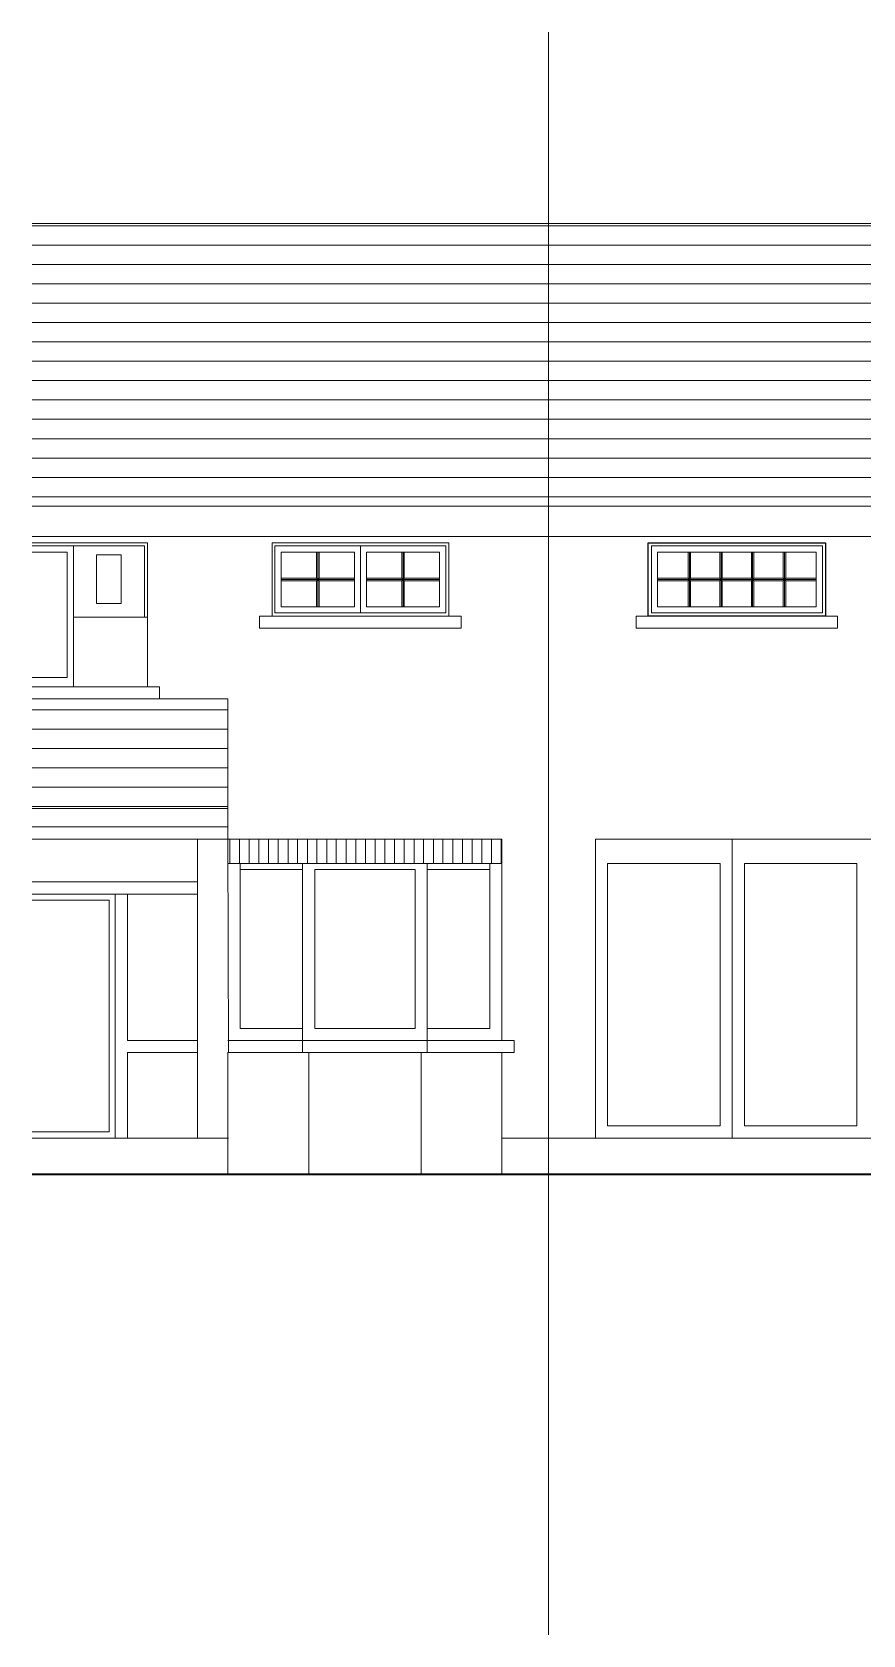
# Model space of a CAD drawing. Header units: millimetres. Extents: x -176873 to 104254, y -63587 to 101719.
# Drawn here: x 10550 to 17358, y -4073 to 9067 of the extents above; entities that cross this region are included whole.
import ezdxf

# ---------------------------------------------------------------- set-up
doc = ezdxf.new("R2010")
doc.units = ezdxf.units.MM
doc.layers.add('a-VP', color=4, linetype='Continuous', lineweight=15, plot=False)
for name, color, linetype in [('PDF4_25205$165$Griffith$Avenue$Survey$a-Doors', 7, 'Continuous'), ('PDF4_25205$165$Griffith$Avenue$Survey$a-Elevation$2', 7, 'Continuous'), ('PDF4_25205$165$Griffith$Avenue$Survey$a-Elevation$4', 7, 'Continuous'), ('PDF4_25205$165$Griffith$Avenue$Survey$a-Elevation$5', 7, 'Continuous'), ('PDF4_25205$165$Griffith$Avenue$Survey$a-Hatch', 7, 'Continuous'), ('PDF4_25205$165$Griffith$Avenue$Survey$a-Walls', 7, 'Continuous'), ('PDF4_25205$165$Griffith$Avenue$Survey$a-Windows', 7, 'Continuous'), ('PDF4_a-Dimension 100', 7, 'Continuous')]:
    doc.layers.add(name, color=color, linetype=linetype)

msp = doc.modelspace()

# ---------------------------------------------------------------- linework, layer by layer
at = {"layer": 'a-VP'}
msp.add_lwpolyline([(14782.6, 9067), (14782.6, -4073.2)], close=True, dxfattribs=at)
at = {"layer": 'PDF4_25205$165$Griffith$Avenue$Survey$a-Doors', "lineweight": 9}
msp.add_lwpolyline([(16287.4, 2450.9), (16287.4, 0)], dxfattribs=at)
for points in [[(16187.9, 99.5), (15265.2, 99.5), (15265.2, 2249.8), (16187.9, 2249.8)], [(16386.9, 99.5), (16386.9, 2249.8), (17309.7, 2249.8), (17309.7, 99.5)]]:
    msp.add_lwpolyline(points, close=True, dxfattribs=at)
at = {"layer": 'PDF4_25205$165$Griffith$Avenue$Survey$a-Elevation$2', "lineweight": 9}
for points in [[(14782.6, 7496.6), (10549.6, 7496.6)], [(12515.9, 4880.6), (12515.9, 4279.5), (13965.6, 4279.5), (13965.6, 4880.6)], [(11279.8, 4781.1), (11279.8, 4381.1), (11078.8, 4381.1), (11078.8, 4781.1)], [(12539.1, 4855.2), (12539.1, 4304.9), (13940.2, 4304.9), (13940.2, 4855.2)], [(13191, 4355.7), (13191, 4804.4), (12589.9, 4804.4), (12589.9, 4355.7)], [(13290.5, 4355.7), (13290.5, 4804.4), (13889.5, 4804.4), (13889.5, 4355.7)], [(13965.6, 4279.5), (14065.1, 4279.5), (14065.1, 4180.1), (12414.3, 4180.1), (12414.3, 4279.5), (12515.9, 4279.5)], [(13688.4, 2201.1), (12867.2, 2201.1), (12867.2, 899.5), (13688.4, 899.5)], [(11231.1, 0), (11231.1, 1506.9)], [(12158.2, 0), (10549.6, 0)]]:
    msp.add_lwpolyline(points, close=True, dxfattribs=at)
for points in [[(10549.6, 7479.6), (14782.6, 7479.6)], [(10549.6, 7320.9), (14782.6, 7320.9)], [(10549.6, 7162.2), (14782.6, 7162.2)], [(10549.6, 7003.4), (14782.6, 7003.4)], [(10549.6, 6844.7), (14782.6, 6844.7)], [(10549.6, 6686), (14782.6, 6686)], [(10549.6, 6527.2), (14782.6, 6527.2)], [(10549.6, 6368.5), (14782.6, 6368.5)], [(10549.6, 6209.8), (14782.6, 6209.8)], [(10549.6, 6051), (14782.6, 6051)], [(10549.6, 5892.3), (14782.6, 5892.3)], [(10549.6, 5733.5), (14782.6, 5733.5)], [(10549.6, 5574.8), (14782.6, 5574.8)], [(10549.6, 5416.1), (14782.6, 5416.1)], [(10549.6, 5257.3), (14782.6, 5257.3)], [(10549.6, 5181.1), (14782.6, 5181.1)], [(10549.6, 4931.4), (14782.6, 4931.4)], [(10549.6, 4880.6), (11495.7, 4880.6), (11495.7, 4271.1), (10888.3, 4271.1)], [(10549.6, 4855.2), (11470.3, 4855.2), (11470.3, 4271.1)], [(10549.6, 3775.8), (10837.5, 3775.8), (10837.5, 4804.4), (10549.6, 4804.4)], [(10888.3, 4855.2), (10888.3, 3775.8), (10888.3, 3699.6)], [(12879.9, 4804.4), (12879.9, 4590.6)], [(12890.5, 4804.4), (12890.5, 4355.7)], [(12901.1, 4804.4), (12901.1, 4590.6), (13191, 4590.6)], [(13239.7, 4855.2), (13239.7, 4304.9)], [(13580.4, 4804.4), (13580.4, 4590.6)], [(13591, 4804.4), (13591, 4355.7)], [(13599.5, 4804.4), (13599.5, 4590.6), (13889.5, 4590.6)], [(12901.1, 4569.5), (12879.9, 4590.6), (12589.9, 4590.6)], [(13191, 4580.1), (12589.9, 4580.1)], [(12589.9, 4569.5), (12879.9, 4569.5), (12879.9, 4355.7)], [(12879.9, 4569.5), (12901.1, 4590.6)], [(13191, 4569.5), (12901.1, 4569.5), (12901.1, 4355.7)], [(13599.5, 4569.5), (13580.4, 4590.6), (13290.5, 4590.6)], [(13889.5, 4580.1), (13290.5, 4580.1)], [(13290.5, 4569.5), (13580.4, 4569.5), (13580.4, 4355.7)], [(13580.4, 4569.5), (13599.5, 4590.6)], [(13889.5, 4569.5), (13599.5, 4569.5), (13599.5, 4355.7)], [(11495.7, 4271.1), (11495.7, 3699.6)], [(12515.9, 4279.5), (12414.3, 4279.5)], [(10549.6, 3600.1), (11595.2, 3600.1), (11595.2, 3699.6), (10549.6, 3699.6)], [(12153.9, -298.4), (12153.9, 700.6), (12158.2, 700.6), (12153.9, 2450.9), (12153.9, 3600.1), (11595.2, 3600.1)], [(10549.6, 3511.2), (12153.9, 3511.2)], [(10549.6, 3352.5), (12153.9, 3352.5)], [(10549.6, 3193.8), (12153.9, 3193.8)], [(10549.6, 3035), (12153.9, 3035)], [(10549.6, 2876.3), (12153.9, 2876.3)], [(10549.6, 2717.6), (12153.9, 2717.6)], [(12153.9, 2700.6), (10549.6, 2700.6)], [(12153.9, 2550.4), (10549.6, 2550.4)], [(12153.9, 800), (14399.5, 800), (14399.5, 2450.9), (12153.9, 2450.9), (11591, 2450.9), (10549.6, 2450.9)], [(11904.2, 0), (11904.2, 2450.9)], [(12156.1, 2249.8), (14399.5, 2249.8)], [(12765.6, 899.5), (12255.5, 899.5), (12255.5, 2249.8)], [(12765.6, 700.6), (12765.6, 800), (12765.6, 2249.8)], [(13787.9, 899.5), (14300, 899.5), (14300, 2249.8)], [(13787.9, 700.6), (13787.9, 800), (13787.9, 2249.8)], [(12255.5, 2201.1), (12765.6, 2201.1)], [(13787.9, 2201.1), (14300, 2201.1)], [(10549.6, 2099.5), (11904.2, 2099.5)], [(10549.6, 2000.1), (11904.2, 2000.1)], [(11231.1, 1498.5), (11231.1, 2000.1)], [(11904.2, 800), (11332.7, 800), (11332.7, 2000.1)], [(10549.6, 50.8), (11182.5, 50.8), (11182.5, 1949.3), (10549.6, 1949.3)], [(14399.5, 700.6), (14501.1, 700.6), (14501.1, 800), (14399.5, 800)], [(11332.7, 0), (11332.7, 700.6), (11904.2, 700.6)], [(14399.5, -298.4), (14399.5, 700.6), (12153.9, 700.6)], [(12816.4, 700.6), (12816.4, -298.4)], [(13739.2, 700.6), (13739.2, -298.4)], [(14399.5, 0), (14782.6, 0)]]:
    msp.add_lwpolyline(points, dxfattribs=at)
at = {"layer": 'PDF4_25205$165$Griffith$Avenue$Survey$a-Elevation$4', "lineweight": 20}
for points in [[(24012.6, 7496.6), (14782.6, 7496.6)], [(14782.6, 5181.1), (21398.7, 5181.1), (22916.2, 5181.1), (24594.6, 5181.1), (24594.6, 4931.4), (14782.6, 4931.4)], [(15165.7, 0), (15165.7, 2450.9), (17411.3, 2450.9), (17976.4, 2450.9), (24342.8, 2450.9), (24342.8, 3600.1)], [(17407, 0), (20033.6, 0), (17407, 0), (15165.7, 0), (14782.6, 0)]]:
    msp.add_lwpolyline(points, dxfattribs=at)
msp.add_lwpolyline([(15599.6, 4279.5), (15500.1, 4279.5), (15500.1, 4180.1), (17150.9, 4180.1), (17150.9, 4279.5), (17051.5, 4279.5)], close=True, dxfattribs=at)
at = {"layer": 'PDF4_25205$165$Griffith$Avenue$Survey$a-Elevation$5', "lineweight": 25}
msp.add_lwpolyline([(17051.5, 4880.6), (17051.5, 4279.5), (15599.6, 4279.5), (15599.6, 4880.6)], close=True, dxfattribs=at)
at = {"layer": 'PDF4_25205$165$Griffith$Avenue$Survey$a-Hatch', "lineweight": 5}
for points in [[(14782.6, 7479.6), (24012.6, 7479.6), (24112.1, 7479.6), (24512.1, 7479.6)], [(14782.6, 7320.9), (24012.6, 7320.9), (24112.1, 7320.9), (24512.1, 7320.9)], [(14782.6, 7162.2), (24012.6, 7162.2), (24112.1, 7162.2), (24512.1, 7162.2)], [(14782.6, 7003.4), (24012.6, 7003.4), (24112.1, 7003.4), (24512.1, 7003.4)], [(14782.6, 6844.7), (24012.6, 6844.7), (24112.1, 6844.7), (24512.1, 6844.7)], [(14782.6, 6686), (24012.6, 6686), (24112.1, 6686), (24512.1, 6686)], [(14782.6, 6527.2), (22092.9, 6527.2), (22152.2, 6527.2), (22224.2, 6527.2), (22283.4, 6527.2), (24012.6, 6527.2), (24112.1, 6527.2), (24512.1, 6527.2)], [(14782.6, 6368.5), (21819.9, 6368.5), (22048.5, 6368.5), (22327.9, 6368.5), (22556.4, 6368.5), (24012.6, 6368.5), (24112.1, 6368.5), (24512.1, 6368.5)], [(14782.6, 6209.8), (21549, 6209.8), (21946.9, 6209.8), (22429.5, 6209.8), (22829.5, 6209.8), (24012.6, 6209.8), (24112.1, 6209.8), (24512.1, 6209.8)], [(14782.6, 6051), (21276, 6051), (21843.2, 6051), (22533.2, 6051), (23100.4, 6051), (24012.6, 6051), (24112.1, 6051), (24512.1, 6051)], [(14782.6, 5892.3), (21002.9, 5892.3), (21741.6, 5892.3), (22636.9, 5892.3), (23373.4, 5892.3), (24012.6, 5892.3), (24112.1, 5892.3), (24512.1, 5892.3)], [(14782.6, 5733.5), (20732, 5733.5), (21637.9, 5733.5), (22738.5, 5733.5), (23646.4, 5733.5), (24012.6, 5733.5), (24112.1, 5733.5), (24512.1, 5733.5)], [(14782.6, 5574.8), (20459, 5574.8), (21534.2, 5574.8), (22842.2, 5574.8), (23917.3, 5574.8), (24012.6, 5574.8), (24112.1, 5574.8), (24512.1, 5574.8)], [(14782.6, 5416.1), (20186, 5416.1), (21432.6, 5416.1), (22945.9, 5416.1), (24112.1, 5416.1), (24190.4, 5416.1)], [(14782.6, 5257.3), (19915.1, 5257.3), (21328.9, 5257.3), (23047.5, 5257.3), (24112.1, 5257.3), (24463.4, 5257.3)], [(12170.9, 2450.9), (12170.9, 2249.8)], [(12249.2, 2450.9), (12249.2, 2249.8)], [(12329.6, 2450.9), (12329.6, 2249.8)], [(12407.9, 2450.9), (12407.9, 2249.8)], [(12488.3, 2450.9), (12488.3, 2249.8)], [(12566.6, 2450.9), (12566.6, 2249.8)], [(12647.1, 2450.9), (12647.1, 2249.8)], [(12725.4, 2450.9), (12725.4, 2249.8)], [(12805.8, 2450.9), (12805.8, 2249.8)], [(12884.1, 2450.9), (12884.1, 2249.8)], [(12964.5, 2450.9), (12964.5, 2249.8)], [(13042.9, 2450.9), (13042.9, 2249.8)], [(13123.3, 2450.9), (13123.3, 2249.8)], [(13201.6, 2450.9), (13201.6, 2249.8)], [(13282, 2450.9), (13282, 2249.8)], [(13360.3, 2450.9), (13360.3, 2249.8)], [(13440.8, 2450.9), (13440.8, 2249.8)], [(13519.1, 2450.9), (13519.1, 2249.8)], [(13599.5, 2450.9), (13599.5, 2249.8)], [(13679.9, 2450.9), (13679.9, 2249.8)], [(13758.2, 2450.9), (13758.2, 2249.8)], [(13838.7, 2450.9), (13838.7, 2249.8)], [(13917, 2450.9), (13917, 2249.8)], [(13997.4, 2450.9), (13997.4, 2249.8)], [(14075.7, 2450.9), (14075.7, 2249.8)], [(14156.1, 2450.9), (14156.1, 2249.8)], [(14234.4, 2450.9), (14234.4, 2249.8)], [(14314.9, 2450.9), (14314.9, 2249.8)], [(14393.2, 2450.9), (14393.2, 2249.8)]]:
    msp.add_lwpolyline(points, dxfattribs=at)
at = {"layer": 'PDF4_25205$165$Griffith$Avenue$Survey$a-Walls', "lineweight": 35}
msp.add_lwpolyline([(27111.1, -298.4), (10549.6, -298.4)], dxfattribs=at)
at = {"layer": 'PDF4_25205$165$Griffith$Avenue$Survey$a-Windows', "lineweight": 9}
for points in [[(17026.1, 4855.2), (17026.1, 4304.9), (15625, 4304.9), (15625, 4855.2)], [(16975.3, 4804.4), (16975.3, 4355.7), (15675.8, 4355.7), (15675.8, 4804.4)]]:
    msp.add_lwpolyline(points, close=True, dxfattribs=at)
for points in [[(15925.5, 4804.4), (15925.5, 4590.6), (15675.8, 4590.6)], [(15936.1, 4804.4), (15936.1, 4355.7)], [(16185.8, 4804.4), (16185.8, 4590.6), (15944.6, 4590.6), (15944.6, 4804.4)], [(16196.4, 4804.4), (16196.4, 4355.7)], [(16446.2, 4804.4), (16446.2, 4590.6), (16204.9, 4590.6), (16204.9, 4804.4)], [(16454.6, 4804.4), (16454.6, 4355.7)], [(16704.4, 4804.4), (16704.4, 4590.6), (16465.2, 4590.6), (16465.2, 4804.4)], [(16715, 4804.4), (16715, 4355.7)], [(16725.5, 4804.4), (16725.5, 4590.6), (16975.3, 4590.6)], [(16975.3, 4580.1), (15675.8, 4580.1)], [(15675.8, 4569.5), (15925.5, 4569.5), (15925.5, 4355.7)], [(15944.6, 4569.5), (15925.5, 4590.6)], [(15944.6, 4590.6), (15925.5, 4569.5)], [(15944.6, 4355.7), (15944.6, 4569.5), (16185.8, 4569.5), (16185.8, 4355.7)], [(16204.9, 4569.5), (16185.8, 4590.6)], [(16204.9, 4590.6), (16185.8, 4569.5)], [(16204.9, 4355.7), (16204.9, 4569.5), (16446.2, 4569.5), (16446.2, 4355.7)], [(16465.2, 4569.5), (16446.2, 4590.6)], [(16465.2, 4590.6), (16446.2, 4569.5)], [(16465.2, 4355.7), (16465.2, 4569.5), (16704.4, 4569.5), (16704.4, 4355.7)], [(16725.5, 4569.5), (16704.4, 4590.6)], [(16725.5, 4590.6), (16704.4, 4569.5)], [(16975.3, 4569.5), (16725.5, 4569.5), (16725.5, 4355.7)]]:
    msp.add_lwpolyline(points, dxfattribs=at)
at = {"layer": 'PDF4_a-Dimension 100', "lineweight": 5}
for points in [[(14782.6, -298.4), (15341.4, -298.4)], [(16247.2, -298.4), (15902.2, -298.4)]]:
    msp.add_lwpolyline(points, dxfattribs=at)

doc.saveas('drawing.dxf')
